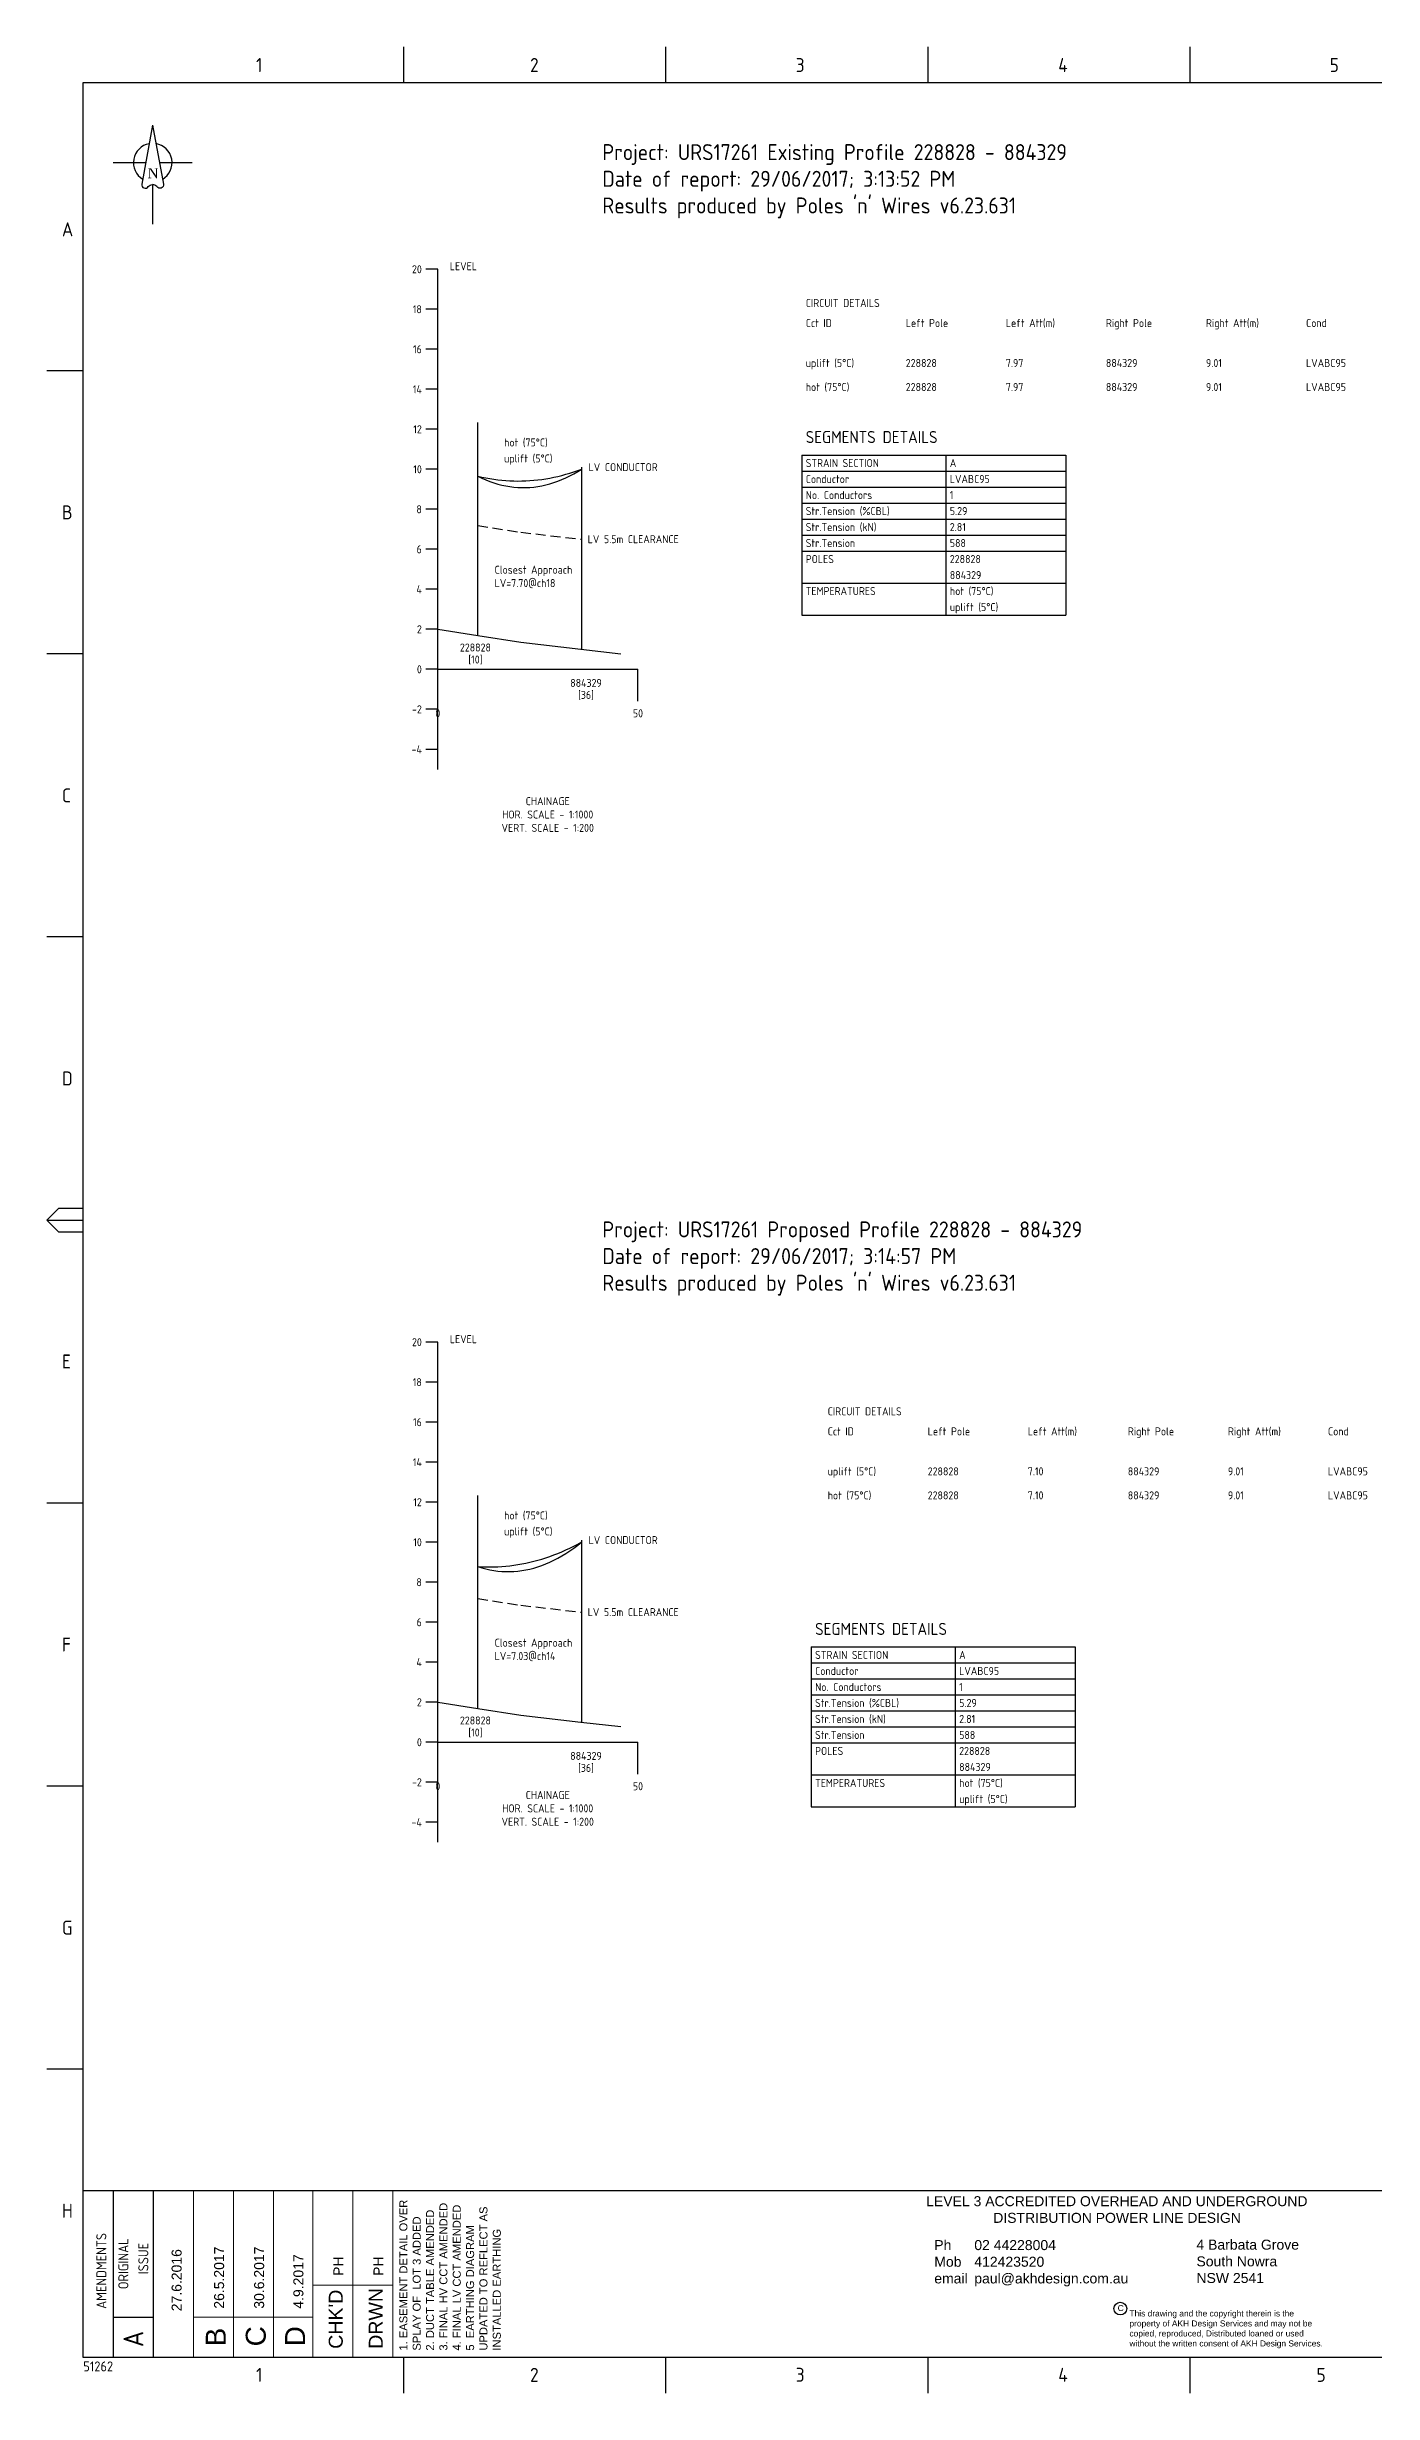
# Paper-space layout 'Retic5' of a CAD drawing. Header units: metres, sheet in millimetres. Extents: x -9 to 825, y -5 to 581.
# Drawn here: x -9 to 323, y -5 to 581 of the extents above; entities that cross this region are included whole.
import ezdxf
from ezdxf.enums import TextEntityAlignment as Align

# ---------------------------------------------------------------- set-up
doc = ezdxf.new("R2010")
doc.units = ezdxf.units.M
doc.linetypes.add('DASHED', pattern=[0.75, 0.5, -0.25])
doc.linetypes.add('IE Trench LV', pattern=[6.5, 5, -1.5])
doc.layers.get('0').update_dxf_attribs({"color": 6})
for name, color, linetype in [('_User Miscellaneous1', 251, 'Continuous'), ('_User Miscellaneous2', 7, 'Continuous'), ('Notes', 7, 'Continuous'), ('SupportsUG_SP_EXT', 7, 'Continuous')]:
    doc.layers.add(name, color=color, linetype=linetype)
doc.styles.add('ARIAL', font='arial.ttf', dxfattribs={"height": 2})
doc.styles.add('iecARIAL', font='arial.ttf', dxfattribs={"height": 2})
doc.styles.add('iecISOCP', font='isocp.shx')
doc.styles.add('iecNAME', font='times.ttf')
doc.styles.add('ISOCP', font='isocp.shx', dxfattribs={"height": 1.75})
doc.styles.get("Standard").update_dxf_attribs({"font": 'arial.ttf'})

# ---------------------------------------------------------------- blocks, each defined once
blk = doc.blocks.new('NorthPnt 11(NP11)')
for p, q in [((-19.7, 0), (-3.5, 0)), ((-0.1, -10.9), (-0.1, -30.8)), ((3.3, 0), (19.7, 0))]:
    blk.add_line(p, q)
for points in [[(-0.1, 18.8), (-5.4, -10.7, 0.877048), (-2.3, -11.9, -0.1543), (-0.1, -10.9, 0.090511)], [(-0.1, 18.8), (5.3, -10.7, -0.877048), (2.1, -11.9, 0.1543), (-0.1, -10.9, -0.090511)]]:
    blk.add_lwpolyline(points, format="xyb")
for start, end in [(100.5988, 238.8643), (300.0994, 80.4374)]:
    blk.add_arc((0, 0), 9.64, start, end)
at = {"color": 7, "style": 'iecNAME'}
blk.add_text('N', height=5.02, dxfattribs=at).set_placement((-2.6, -7.8))
blk = doc.blocks.new('A1_FRAME_TITLE')
at = {"layer": 'Notes', "linetype": 'Continuous'}
for p, q in [((89.14, 574.39), (89.14, 583.39)), ((154.65, 574.39), (154.65, 583.39)), ((220.16, 574.39), (220.16, 583.39)), ((285.67, 574.39), (285.67, 583.39)), ((9, 502.43), (0, 502.43)), ((8.99, 431.68), (0, 431.68)), ((8.99, 360.93), (0, 360.93)), ((0, 290.18), (3, 293.18)), ((0, 290.18), (9, 290.18)), ((3, 287.18), (0, 290.18)), ((3, 293.18), (8.99, 293.18)), ((8.99, 287.18), (3, 287.18)), ((9, 219.43), (0, 219.43)), ((9, 148.68), (0, 148.68)), ((9, 77.93), (0, 77.93)), ((89.14, -3.03), (89.14, 5.97)), ((154.65, -3.03), (154.65, 5.97)), ((220.16, -3.03), (220.16, 5.97)), ((285.67, -3.03), (285.67, 5.97))]:
    blk.add_line(p, q, dxfattribs=at)
at = {"layer": 'Notes', "color": 3, "linetype": 'Continuous'}
for p, q in [((9, 574.39), (9, 5.97)), ((16.59, 5.97), (16.59, 47.62)), ((26.59, 5.97), (26.59, 47.62)), ((16.59, 15.97), (26.59, 15.97))]:
    blk.add_line(p, q, dxfattribs=at)
at = {"layer": 'Notes', "color": 3, "linetype": 'Continuous', "flags": 128}
for points in [[(149.5, 574.39), (9, 574.39)], [(824.37, 574.39), (149.5, 574.39)], [(9, 47.62), (123.8, 47.62)], [(123.8, 47.62), (824.37, 47.62)], [(9, 5.97), (123.8, 5.97)], [(123.8, 5.97), (824.37, 5.97)]]:
    blk.add_lwpolyline(points, dxfattribs=at)
at = {"layer": 'Notes', "color": 7, "style": 'iecISOCP'}
for s, p in [('1', (52.24, 577.12)), ('2', (120.7, 577.12)), ('3', (187.09, 577.12)), ('4', (252.67, 577.12)), ('5', (320.5, 577.12)), ('A', (3.74, 536.06)), ('B', (3.74, 465.31)), ('C', (3.74, 394.56)), ('D', (3.74, 323.81)), ('E', (3.74, 253.06)), ('F', (3.74, 182.31)), ('G', (3.74, 111.56)), ('H', (3.74, 40.81)), ('1', (52.24, -0.22)), ('2', (120.7, -0.22)), ('3', (187.09, -0.2)), ('4', (252.67, -0.22)), ('5', (317.21, -0.22))]:
    blk.add_text(s, height=3.5, dxfattribs=at).set_placement(p)
for s, height, p in [('AMENDMENTS', 2.5, (14.84, 18.02)), ('ORIGINAL', 2.5, (20.34, 22.94)), ('ISSUE', 2.5, (25.34, 26.69)), ('A', 5, (24.09, 8.47))]:
    blk.add_text(s, height=height, rotation=90, dxfattribs=at).set_placement(p)
for tag, p in [('CAP_NO', (513.19, 43.46)), ('IE_NUM', (513.05, 37.81)), ('REF_No_1', (335.24, 32.31)), ('REF_1', (362.52, 32.31)), ('GEN_WO', (441.71, 31.76)), ('HV_SWITCH', (513.46, 32.16)), ('REF_No_2', (335.24, 26.31)), ('REF_2', (362.52, 26.31)), ('OH_WO', (441.71, 25.81)), ('UBD_REF', (513.05, 25.83)), ('REF_No_3', (335.24, 20.31)), ('REF_3', (362.52, 20.31)), ('UG_WO', (441.71, 20.05)), ('GIS_MAP_No', (513.05, 20.04)), ('REF_No_4', (335.24, 14.31)), ('REF_4', (362.52, 14.31)), ('SUB_WO', (441.71, 13.81)), ('HV_OP_DIAG', (513.33, 14.2)), ('LGA', (512.95, 7.78))]:
    blk.add_attdef(tag, p, '', height=2.5, dxfattribs=at)
at = {"layer": 'Notes', "style": 'iecISOCP'}
for tag, p in [('T1', (684.37, 39.47)), ('T2', (684.37, 34.35)), ('T3', (684.37, 28.92)), ('T4', (684.37, 23.66)), ('T5', (684.37, 18.23)), ('T6', (684.37, 12.97))]:
    blk.add_attdef(tag, text='', height=3.5, dxfattribs=at).set_placement(p, align=Align.CENTER)
at = {"layer": 'Notes', "color": 7, "style": 'iecISOCP'}
for tag, p in [('scale', (567.76, 33.27)), ('DRAWN', (567.76, 24.93)), ('DATE', (567.76, 16.88)), ('CHD', (567.76, 8.37)), ('DESIGN', (605.62, 9.15))]:
    blk.add_attdef(tag, text='', height=2.5, dxfattribs=at).set_placement(p, align=Align.CENTER)
at = {"layer": 'Notes', "color": 4, "style": 'iecISOCP'}
blk.add_attdef('NUM', text='', height=7, dxfattribs=at).set_placement((792.37, 20.12), align=Align.MIDDLE_CENTER)
at = {"layer": 'Notes', "color": 1, "style": 'iecISOCP'}
blk.add_attdef('REV', text='', height=5, dxfattribs=at).set_placement((820.05, 17.1), align=Align.CENTER)
at = {"layer": 'Notes', "color": 7, "style": 'iecISOCP'}
for tag, p in [('NS', (790.71, 8.12)), ('SHTS', (805.41, 8.12))]:
    blk.add_attdef(tag, text='', height=2.5, dxfattribs=at).set_placement(p, align=Align.MIDDLE)
at = {"layer": 'Notes', "style": 'iecISOCP'}
blk.add_attdef('ExportID', (9.08, 2.39), '', height=2.5, dxfattribs=at)
at = {"layer": 'Notes', "style": 'iecISOCP', "flags": 1}
for tag, p in [('ProjectType', (14.17, -26.8)), ('ProjectNumber', (23.56, -26.82)), ('DrawingNumber', (35.51, -26.8)), ('ProjectDescription', (47.56, -26.83)), ('ExportDate', (60.28, -26.79)), ('ExportUserName', (69.15, -26.8)), ('DesignerCompanyName', (81.48, -26.79)), ('ExportAreaOfInterest', (97.1, -26.81)), ('GIS_SUCCESS', (112, -26.78)), ('CAD_SUCCESS', (121.79, -26.78)), ('DEPOTCODE', (132.11, -26.88)), ('ExportCategories', (140.08, -26.8)), ('Comments', (154.38, -26.88))]:
    blk.add_attdef(tag, p, '', height=1, dxfattribs=at)
blk = doc.blocks.new('akhlogo')
at = {"layer": '_User Miscellaneous2'}
blk.add_circle((113.53, 12.12), 1.6, dxfattribs=at)
at = {"layer": '_User Miscellaneous2', "attachment_point": 1}
for s, insert, char_height, width in [('\\pi5.9046;LEVEL 3 ACCREDITED OVERHEAD AND UNDERGROUND \\P\\pi22.653;DISTRIBUTION POWER LINE DESIGN ', (59.13, 40.21), 2.5, 106.6522), ('Ph ^I02 44228004{\\fCalibri|b0|i0|c0|p34; ^J}Mob^I412423520\\Pemail^Ipaul@akhdesign.com.au', (67.06, 29.24), 2.5, 53.0212), ('4 Barbata Grove\\PSouth Nowra\\PNSW 2541', (132.56, 29.34), 2.5, 39.4695), ('This drawing and the copyright therein is the property of AKH Design Services and may not be copied, reproduced, Distributed loaned or used without the written consent of AKH Design Services.', (115.82, 11.65), 1.5, 48.7359)]:
    blk.add_mtext(s, dxfattribs=dict(at, insert=insert, char_height=char_height, width=width))
at = {"layer": '_User Miscellaneous2', "char_height": 1.5, "attachment_point": 1}
for insert in [(112.87, 13), (112.88, 13)]:
    blk.add_mtext('C', dxfattribs=dict(at, insert=insert))

psp = doc.layouts.new('Retic5')

# ---------------------------------------------------------------- linework, layer by layer
at = {"color": 7, "linetype": 'Continuous'}
for p, q in [((88.92, 525.51), (85.92, 525.51)), ((88.92, 400.51), (88.92, 525.51)), ((88.92, 515.51), (85.92, 515.51)), ((88.92, 505.51), (85.92, 505.51)), ((88.92, 495.51), (85.92, 495.51)), ((88.92, 485.51), (85.92, 485.51)), ((88.92, 475.51), (85.92, 475.51)), ((179.84, 479.07), (245.84, 479.07)), ((179.84, 479.07), (179.84, 439.07)), ((179.84, 475.07), (245.84, 475.07)), ((215.84, 479.07), (215.84, 439.07)), ((245.84, 479.07), (245.84, 439.07)), ((179.84, 471.07), (245.84, 471.07)), ((88.92, 465.51), (85.92, 465.51)), ((179.84, 467.07), (245.84, 467.07)), ((179.84, 463.07), (245.84, 463.07)), ((179.84, 459.07), (245.84, 459.07)), ((88.92, 455.51), (85.92, 455.51)), ((179.84, 455.07), (245.84, 455.07)), ((179.84, 447.07), (245.84, 447.07)), ((88.92, 445.51), (85.92, 445.51)), ((88.92, 435.51), (85.92, 435.51)), ((88.92, 435.51), (98.91, 433.94)), ((179.84, 439.07), (245.84, 439.07)), ((98.91, 433.94), (109.64, 432.26)), ((109.64, 432.26), (124.68, 430.55)), ((124.68, 430.55), (134.68, 429.41)), ((88.92, 425.51), (85.92, 425.51)), ((88.92, 425.51), (138.92, 425.51)), ((88.92, 417.51), (88.92, 425.51)), ((138.92, 417.51), (138.92, 425.51)), ((88.92, 415.51), (85.92, 415.51)), ((88.92, 405.51), (85.92, 405.51)), ((88.92, 257.33), (85.92, 257.33)), ((88.92, 132.33), (88.92, 257.33)), ((88.92, 247.33), (85.92, 247.33)), ((88.92, 237.33), (85.92, 237.33)), ((88.92, 227.33), (85.92, 227.33)), ((88.92, 217.33), (85.92, 217.33)), ((88.92, 207.33), (85.92, 207.33)), ((88.92, 197.33), (85.92, 197.33)), ((88.92, 187.33), (85.92, 187.33)), ((88.92, 177.33), (85.92, 177.33)), ((182.18, 181.15), (248.18, 181.15)), ((182.18, 181.15), (182.18, 141.15)), ((182.18, 177.15), (248.18, 177.15)), ((218.18, 181.15), (218.18, 141.15)), ((248.18, 181.15), (248.18, 141.15)), ((182.18, 173.15), (248.18, 173.15)), ((88.92, 167.33), (85.92, 167.33)), ((88.92, 167.33), (98.91, 165.75)), ((98.91, 165.75), (109.64, 164.07)), ((182.18, 169.15), (248.18, 169.15)), ((182.18, 165.15), (248.18, 165.15)), ((109.64, 164.07), (124.68, 162.36)), ((124.68, 162.36), (134.68, 161.23)), ((182.18, 161.15), (248.18, 161.15)), ((88.92, 157.33), (85.92, 157.33)), ((88.92, 157.33), (138.92, 157.33)), ((88.92, 149.33), (88.92, 157.33)), ((138.92, 149.33), (138.92, 157.33)), ((182.18, 157.15), (248.18, 157.15)), ((88.92, 147.33), (85.92, 147.33)), ((182.18, 149.15), (248.18, 149.15)), ((182.18, 141.15), (248.18, 141.15)), ((88.92, 137.33), (85.92, 137.33))]:
    psp.add_line(p, q, dxfattribs=at)
at = {"color": 5, "linetype": 'Continuous'}
for p, q in [((98.92, 433.94), (98.92, 487.19)), ((124.92, 430.52), (124.92, 476.02)), ((98.92, 165.75), (98.92, 219)), ((124.92, 162.34), (124.92, 207.84))]:
    psp.add_line(p, q, dxfattribs=at)
at = {"color": 7, "linetype": 'DASHED', "ltscale": 5}
for p, q in [((98.91, 461.44), (109.64, 459.76)), ((109.64, 459.76), (124.68, 458.05)), ((98.91, 193.25), (109.64, 191.57)), ((109.64, 191.57), (124.68, 189.86))]:
    psp.add_line(p, q, dxfattribs=at)
at = {"color": 7, "lineweight": 15}
for p, q in [((27.85, 45.3), (27.85, 3.66)), ((37.85, 45.3), (37.85, 3.66)), ((47.85, 45.3), (47.85, 3.66)), ((57.66, 45.3), (57.66, 3.66)), ((67.66, 45.3), (67.66, 3.66)), ((77.66, 45.3), (77.66, 3.66)), ((57.66, 21.66), (77.66, 21.66)), ((27.85, 13.66), (37.85, 13.66)), ((37.85, 13.66), (47.85, 13.66)), ((47.66, 13.66), (57.66, 13.66))]:
    psp.add_line(p, q, dxfattribs=at)
at = {"color": 7, "linetype": 'Continuous'}
for points in [[(98.92, 473.79), (99.92, 473.56), (100.92, 473.36), (101.92, 473.18), (102.92, 473.02), (103.92, 472.89), (104.92, 472.78), (105.92, 472.7), (106.92, 472.63), (107.92, 472.6), (108.92, 472.58), (109.92, 472.59), (110.92, 472.62), (111.92, 472.68), (112.92, 472.76), (113.92, 472.87), (114.92, 472.99), (115.92, 473.14), (116.92, 473.32), (117.92, 473.52), (118.92, 473.74), (119.92, 473.99), (120.92, 474.26), (121.92, 474.55), (122.92, 474.87), (123.92, 475.21), (124.92, 475.57)], [(98.92, 201.25), (99.92, 201.19), (100.92, 201.16), (101.92, 201.14), (102.92, 201.15), (103.92, 201.19), (104.92, 201.25), (105.92, 201.33), (106.92, 201.43), (107.92, 201.56), (108.92, 201.72), (109.92, 201.89), (110.92, 202.09), (111.92, 202.32), (112.92, 202.56), (113.92, 202.84), (114.92, 203.13), (115.92, 203.45), (116.92, 203.79), (117.92, 204.16), (118.92, 204.55), (119.92, 204.96), (120.92, 205.4), (121.92, 205.86), (122.92, 206.34), (123.92, 206.85), (124.92, 207.39)]]:
    psp.add_lwpolyline(points, dxfattribs=at)
at = {"color": 4, "linetype": 'Continuous'}
for points in [[(98.92, 473.79), (99.92, 473.31), (100.92, 472.88), (101.92, 472.48), (102.92, 472.14), (103.92, 471.83), (104.92, 471.57), (105.92, 471.36), (106.92, 471.18), (107.92, 471.05), (108.92, 470.97), (109.92, 470.93), (110.92, 470.93), (111.92, 470.98), (112.92, 471.07), (113.92, 471.2), (114.92, 471.38), (115.92, 471.6), (116.92, 471.87), (117.92, 472.18), (118.92, 472.53), (119.92, 472.93), (120.92, 473.37), (121.92, 473.85), (122.92, 474.38), (123.92, 474.96), (124.92, 475.57)], [(98.92, 201.25), (99.92, 200.94), (100.92, 200.67), (101.92, 200.45), (102.92, 200.27), (103.92, 200.13), (104.92, 200.04), (105.92, 199.99), (106.92, 199.98), (107.92, 200.02), (108.92, 200.1), (109.92, 200.23), (110.92, 200.4), (111.92, 200.61), (112.92, 200.87), (113.92, 201.17), (114.92, 201.51), (115.92, 201.9), (116.92, 202.34), (117.92, 202.81), (118.92, 203.33), (119.92, 203.9), (120.92, 204.51), (121.92, 205.16), (122.92, 205.86), (123.92, 206.6), (124.92, 207.39)]]:
    psp.add_lwpolyline(points, dxfattribs=at)

# ---------------------------------------------------------------- block references
at = {"layer": '_User Miscellaneous1', "color": 7, "lineweight": -3, "ltscale": 0.25}
psp.add_blockref('akhlogo', (145.9, 3.66), dxfattribs=at)
at = {"layer": 'Notes', "xscale": 0.5, "yscale": 0.5, "zscale": 0.5}
psp.add_blockref('NorthPnt 11(NP11)', (17.69, 552.15), dxfattribs=at)
at = {"layer": 'SupportsUG_SP_EXT'}
ref = psp.add_blockref('A1_FRAME_TITLE', (-8.74, -2.32), dxfattribs=at)
ref.add_attrib('ExportID', '51262', (0.34, 0.07), dxfattribs={"layer": 'Notes', "height": 2.5, "style": 'iecISOCP'})

# ---------------------------------------------------------------- texts
at = {"color": 7, "linetype": 'Continuous', "style": 'ISOCP'}
for s, p in [('20', (84.92, 525.51)), ('18', (84.92, 515.51)), ('16', (84.92, 505.51)), ('14', (84.92, 495.51)), ('12', (84.92, 485.51)), ('10', (84.92, 475.51)), ('8', (84.92, 465.51)), ('6', (84.92, 455.51)), ('4', (84.92, 445.51)), ('2', (84.92, 435.51)), ('0', (84.92, 425.51)), ('-2', (84.92, 415.51)), ('-4', (84.92, 405.51)), ('20', (84.92, 257.33)), ('18', (84.92, 247.33)), ('16', (84.92, 237.33)), ('14', (84.92, 227.33)), ('12', (84.92, 217.33)), ('10', (84.92, 207.33)), ('8', (84.92, 197.33)), ('6', (84.92, 187.33)), ('4', (84.92, 177.33)), ('2', (84.92, 167.33)), ('0', (84.92, 157.33)), ('-2', (84.92, 147.33)), ('-4', (84.92, 137.33))]:
    psp.add_text(s, height=2, dxfattribs=at).set_placement(p, align=Align.MIDDLE_RIGHT)
for s, height, p in [('LEVEL', 2, (91.92, 525.26)), ('CIRCUIT DETAILS', 2, (180.84, 516.07)), ('Cct ID', 2, (180.84, 511.07)), ('Left Pole', 2, (205.84, 511.07)), ('Left Att(m)', 2, (230.84, 511.07)), ('Right Pole', 2, (255.84, 511.07)), ('Right Att(m)', 2, (280.84, 511.07)), ('Cond', 2, (305.84, 511.07)), ('uplift (5°C)', 2, (180.84, 501.07)), ('228828', 2, (205.84, 501.07)), ('7.97', 2, (230.84, 501.07)), ('884329', 2, (255.84, 501.07)), ('9.01', 2, (280.84, 501.07)), ('LVABC95', 2, (305.84, 501.07)), ('hot (75°C)', 2, (180.84, 495.07)), ('228828', 2, (205.84, 495.07)), ('7.97', 2, (230.84, 495.07)), ('884329', 2, (255.84, 495.07)), ('9.01', 2, (280.84, 495.07)), ('LVABC95', 2, (305.84, 495.07)), ('hot (75°C)', 2, (105.47, 481.22)), ('SEGMENTS DETAILS', 3, (180.84, 482.07)), ('uplift (5°C)', 2, (105.47, 477.22)), ('LV CONDUCTOR', 2, (126.59, 475.04)), ('STRAIN SECTION', 2, (180.84, 476.07)), ('A', 2, (216.84, 476.07)), ('Conductor', 2, (180.84, 472.07)), ('No. Conductors', 2, (180.84, 468.07)), ('1', 2, (216.84, 468.07)), ('LVABC95', 2, (216.84, 472.07)), ('Str.Tension (%CBL)', 2, (180.84, 464.07)), ('5.29', 2, (216.84, 464.07)), ('LV 5.5m CLEARANCE', 2, (126.36, 457.04)), ('Str.Tension (kN)', 2, (180.84, 460.07)), ('Str.Tension ', 2, (180.84, 456.07)), ('2.81', 2, (216.84, 460.07)), ('588', 2, (216.84, 456.07)), ('POLES', 2, (180.84, 452.07)), ('228828', 2, (216.84, 452.07)), ('TEMPERATURES', 2, (180.84, 444.07)), ('884329', 2, (216.84, 448.07)), ('hot (75°C)', 2, (216.84, 444.07)), ('uplift (5°C)', 2, (216.84, 440.07)), ('LEVEL', 2, (91.92, 257.08)), ('CIRCUIT DETAILS', 2, (186.32, 239.04)), ('Cct ID', 2, (186.32, 234.04)), ('Left Pole', 2, (211.32, 234.04)), ('Left Att(m)', 2, (236.32, 234.04)), ('Right Pole', 2, (261.32, 234.04)), ('Right Att(m)', 2, (286.32, 234.04)), ('Cond', 2, (311.32, 234.04)), ('uplift (5°C)', 2, (186.32, 224.04)), ('228828', 2, (211.32, 224.04)), ('7.10', 2, (236.32, 224.04)), ('884329', 2, (261.32, 224.04)), ('9.01', 2, (286.32, 224.04)), ('LVABC95', 2, (311.32, 224.04)), ('hot (75°C)', 2, (186.32, 218.04)), ('228828', 2, (211.32, 218.04)), ('7.10', 2, (236.32, 218.04)), ('884329', 2, (261.32, 218.04)), ('9.01', 2, (286.32, 218.04)), ('LVABC95', 2, (311.32, 218.04)), ('uplift (5°C)', 2, (105.47, 209.03)), ('hot (75°C)', 2, (105.47, 213.03)), ('LV CONDUCTOR', 2, (126.59, 206.86)), ('LV 5.5m CLEARANCE', 2, (126.36, 188.86)), ('SEGMENTS DETAILS', 3, (183.18, 184.15)), ('STRAIN SECTION', 2, (183.18, 178.15)), ('Conductor', 2, (183.18, 174.15)), ('A', 2, (219.18, 178.15)), ('LVABC95', 2, (219.18, 174.15)), ('No. Conductors', 2, (183.18, 170.15)), ('1', 2, (219.18, 170.15)), ('Str.Tension (%CBL)', 2, (183.18, 166.15)), ('Str.Tension (kN)', 2, (183.18, 162.15)), ('5.29', 2, (219.18, 166.15)), ('Str.Tension ', 2, (183.18, 158.15)), ('2.81', 2, (219.18, 162.15)), ('588', 2, (219.18, 158.15)), ('POLES', 2, (183.18, 154.15)), ('228828', 2, (219.18, 154.15)), ('TEMPERATURES', 2, (183.18, 146.15)), ('884329', 2, (219.18, 150.15)), ('hot (75°C)', 2, (219.18, 146.15)), ('uplift (5°C)', 2, (219.18, 142.15))]:
    psp.add_text(s, height=height, dxfattribs=at).set_placement(p)
for s, p in [('228828', (98.31, 431.96)), ('[10]', (98.31, 428.96)), ('884329', (125.94, 423.11)), ('[36]', (125.94, 420.11)), ('0', (88.92, 415.51)), ('50', (138.92, 415.51)), ('228828', (98.31, 163.77)), ('[10]', (98.31, 160.77)), ('884329', (125.94, 154.92)), ('0', (88.92, 147.33)), ('[36]', (125.94, 151.92)), ('50', (138.92, 147.33))]:
    psp.add_text(s, height=2, dxfattribs=at).set_placement(p, align=Align.TOP_CENTER)
at = {"color": 7, "lineweight": 15, "style": 'iecARIAL'}
for s, p in [("CHK'D", (65.16, 5.72)), ('DRWN', (75.16, 5.72))]:
    psp.add_text(s, height=3.5, rotation=90, dxfattribs=at).set_placement(p)
at = {"color": 7, "linetype": 'Continuous', "style": 'ISOCP'}
for s, insert, char_height, width, attachment_point in [("Project: URS17261 Existing Profile 228828 - 884329 \\PDate of report: 29/06/2017; 3:13:52 PM \\PResults produced by Poles 'n' Wires v6.23.631", (130.02, 556.78), 4, 145.4552, 1), ('Closest Approach\\PLV=7.70@ch18', (103.11, 451.4), 2, 26.1873, 1), ('CHAINAGE \\PHOR. SCALE - 1:1000 VERT. SCALE - 1:200', (116.38, 393.55), 2, 29.5482, 2), ("Project: URS17261 Proposed Profile 228828 - 884329\\PDate of report: 29/06/2017; 3:14:57 PM \\PResults produced by Poles 'n' Wires v6.23.631", (130.02, 287.51), 4, 155.9583, 1), ('Closest Approach\\PLV=7.03@ch14', (103.11, 183.21), 2, 26.1873, 1), ('CHAINAGE \\PHOR. SCALE - 1:1000 VERT. SCALE - 1:200', (116.38, 145.14), 2, 29.5482, 2)]:
    psp.add_mtext(s, dxfattribs=dict(at, insert=insert, char_height=char_height, width=width, attachment_point=attachment_point))
at = {"color": 7, "lineweight": 15, "style": 'iecARIAL'}
for tag, p, s, height in [('27.6.2016', (24.9, 15.1), 'xx/xx/xx', 2.5), ('26.5.2017', (35.52, 15.75), 'xx/xx/xx', 2.5), ('30.6.2017', (45.52, 15.75), 'xx/xx/xx', 2.5), ('4.9.2017', (55.33, 15.75), 'xx/xx/xx', 2.5), ('PH', (65.33, 23.94), 'xxx', 2.5), ('PH', (75.33, 23.94), 'xxx', 2.5), ('B', (35.93, 6.33), '-', 5), ('C', (45.93, 6.33), '-', 5), ('D', (55.74, 6.33), '-', 5)]:
    psp.add_attdef(tag, p, s, height=height, rotation=90, dxfattribs=at)
at = {"layer": 'Notes', "color": 7, "linetype": 'IE Trench LV', "insert": (79.31, 5.27), "char_height": 2, "width": 38.2182, "attachment_point": 1, "rotation": 90, "style": 'ARIAL'}
psp.add_mtext('1. EASEMENT DETAIL OVER SPLAY OF  LOT 3 ADDED\\P2. DUCT TABLE AMENDED\\P3. FINAL HV CCT AMENDED\\P4. FINAL LV CCT AMENDED\\P5  EARTHING DIAGRAM UPDATED TO REFLECT AS INSTALLED EARTHING', dxfattribs=at)

doc.saveas('drawing.dxf')
